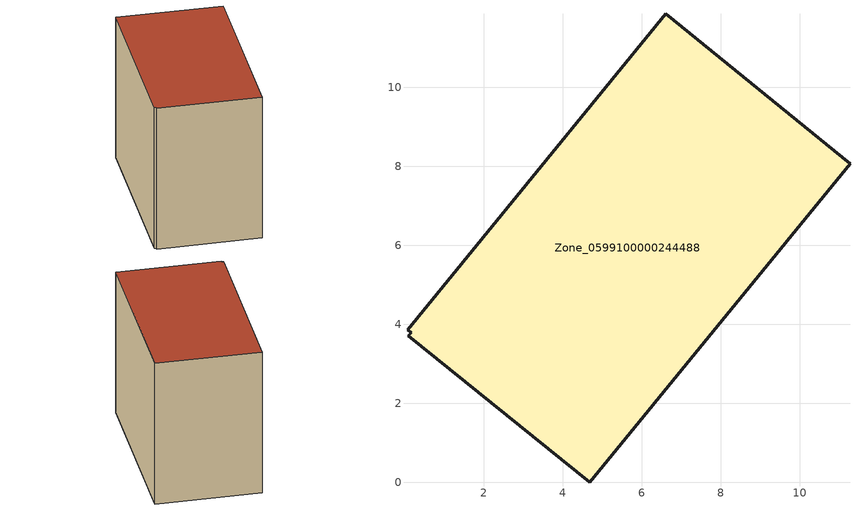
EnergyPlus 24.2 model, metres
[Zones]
Zone_0599100000244488
 floor ground (C_G): 0.09,3.71 0.16,3.79 0.07,3.86 6.61,11.87 11.27,8.06 4.67,0 z0
 wall outside (C_F): 11.27,8.06 6.61,11.87 0.07,3.86 0.16,3.79 0.09,3.71 4.67,0 11.27,8.06 z0:8.84
 roof outside (C_R): 0.16,3.79 0.09,3.71 4.67,0 11.27,8.06 6.61,11.87 0.07,3.86 z8.84
[BUILDING]
Pand.0599100000244488: North Axis=0; Terrain=City; Loads Convergence Tolerance Value=0.04; Temperature Convergence Tolerance Value=0.4; Solar Distribution=FullExterior; Maximum Number of Warmup Days=25; Minimum Number of Warmup Days=1
[Site:Location]
Rotterdam.The.Hague.AP_ZH_NLD Design_Conditions: Latitude=51.96; Longitude=4.45; Time Zone=1; Elevation=-4.5
[SITE:GROUNDTEMPERATURE:BUILDINGSURFACE]
18, 18, 18, 18, 18, 18, 18, 18, 18, 18, 18, 18
[MATERIAL] Thermal Absorptance=0.9; Solar Absorptance=0.7; Visible Absorptance=0.7
Name | Roughness | Thickness | Conductivity | Density | Specific Heat
G.TI.1946-1964 | MediumSmooth | 0.15 | 1 | 540 | 1210
F.TI.1946-1964 | Rough | 0.3 | 0.857143 | 1920 | 840
R.TI.1946-1964 | MediumRough | 0.2 | 0.277778 | 1500 | 1000
[CONSTRUCTION]
C_G: G.TI.1946-1964
C_F: F.TI.1946-1964
C_R: R.TI.1946-1964
[ZONE]
Zone_0599100000244488: Type=1; Multiplier=1; Ceiling Height=Autocalculate; Volume=Autocalculate; Floor Area=autocalculate; Part of Total Floor Area=Yes
[ZONEINFILTRATION:DESIGNFLOWRATE]
Infil_Zone_0599100000244488: Zone or ZoneList or Space or SpaceList=Zone_0599100000244488; Schedule=AlwaysOn; Design Flow Rate Calculation Method=Flow/Area; Flow Rate per Floor Area=0.003; Constant Term Coefficient=1; Temperature Term Coefficient=0; Velocity Term Coefficient=0; Velocity Squared Term Coefficient=0
[HVACTEMPLATE:ZONE:IDEALLOADSAIRSYSTEM]
Zone_0599100000244488: Maximum Heating Supply Air Temperature=50; Minimum Cooling Supply Air Temperature=13; Maximum Heating Supply Air Humidity Ratio=0.0156; Minimum Cooling Supply Air Humidity Ratio=0.0077; Heating Limit=NoLimit; Cooling Limit=NoLimit; Dehumidification Control Type=ConstantSensibleHeatRatio; Cooling Sensible Heat Ratio=0.7; Dehumidification Setpoint=60; Humidification Control Type=None; Humidification Setpoint=30; Outdoor Air Method=None; Outdoor Air Flow Rate per Person=0.00944; Outdoor Air Flow Rate per Zone Floor Area=0; Outdoor Air Flow Rate per Zone=0; Demand Controlled Ventilation Type=None; Outdoor Air Economizer Type=NoEconomizer; Heat Recovery Type=None; Sensible Heat Recovery Effectiveness=0.7; Latent Heat Recovery Effectiveness=0.65
[ZONECONTROL:THERMOSTAT]
ThermostatControl_Zone_0599100000244488: Zone or ZoneList=Zone_0599100000244488; Control Type Schedule=DualSetpointControlType; Control 1=Thermostat_Zone_0599100000244488; Temperature Difference Between Cutout And Setpoint=0
[THERMOSTATSETPOINT:DUALSETPOINT]
Thermostat_Zone_0599100000244488: Heating Setpoint Temperature Schedule=HeatingSetpoint_Zone_0599100000244488; Cooling Setpoint Temperature Schedule=CoolingSetpoint_Zone_0599100000244488
[SCHEDULE:COMPACT]
HeatingSetpoint_Zone_0599100000244488: Through: 12/31, For: AllDays, Until: 24:00, 21
CoolingSetpoint_Zone_0599100000244488: Through: 12/31, For: AllDays, Until: 24:00, 24
DualSetpointControlType: Through: 12/31, For: AllDays, Until: 24:00, 4
AlwaysOn: Through: 12/31, For: AllDays, Until: 24:00, 1
